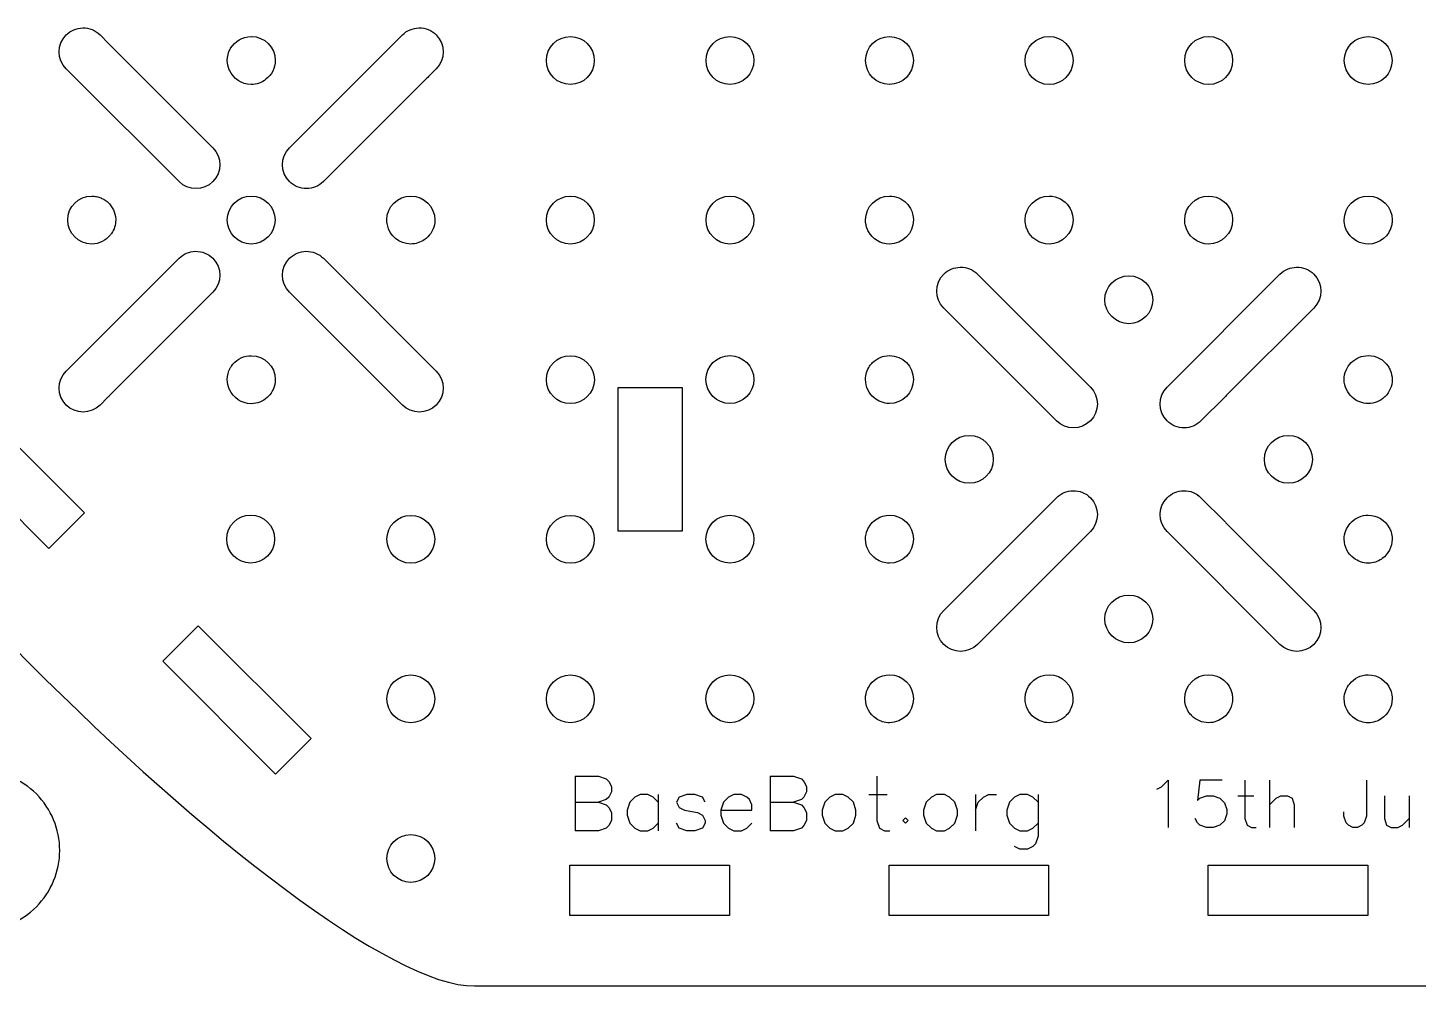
# Model space of a CAD drawing. Extents: x 14 to 308, y -244 to -76.
# Drawn here: x 147.8 to 235, y -243.9 to -183.8 of the extents above; entities that cross this region are included whole.
import ezdxf

# ---------------------------------------------------------------- set-up
doc = ezdxf.new("R2010")
doc.units = 0
doc.layers.add('Transparent', color=7, linetype='CONTINUOUS')

msp = doc.modelspace()

# ---------------------------------------------------------------- linework, layer by layer
at = {"layer": 'Transparent', "color": 7}
for p, q in [((151.270916, -183.813755), (151.270916, -183.813783)), ((172.34222, -183.813783), (172.34222, -183.813783)), ((152.353521, -184.253091), (152.881587, -184.781157)), ((161.829442, -184.35232), (161.832829, -184.35232)), ((161.829527, -184.352856), (161.829442, -184.35232)), ((161.832829, -184.35232), (161.836216, -184.35232)), ((164.232198, -191.324084), (171.303755, -184.253091)), ((181.829741, -184.355707), (181.829741, -184.355707)), ((191.829354, -184.355707), (191.829354, -184.355707)), ((201.827838, -184.355707), (201.827838, -184.355707)), ((211.829653, -184.35232), (211.829653, -184.35232)), ((221.829802, -184.35232), (221.829802, -184.35232)), ((231.827722, -184.355707), (231.827722, -184.355707)), ((160.511041, -185.137236), (160.511041, -185.137236)), ((173.424825, -186.374188), (172.932036, -186.866976)), ((157.303416, -193.445153), (150.8035, -186.945208)), ((151.834825, -194.349167), (151.83426, -194.349873)), ((151.83426, -194.349873), (151.83426, -194.349873)), ((161.829442, -194.349873), (161.829442, -194.349873)), ((171.836224, -194.348716), (171.836224, -194.349873)), ((171.836224, -194.349873), (171.836224, -194.349873)), ((181.829741, -194.353824), (181.829741, -194.353824)), ((191.829354, -194.353824), (191.829354, -194.353824)), ((201.826681, -194.347051), (201.826738, -194.347051)), ((211.828072, -194.347051), (211.827988, -194.347051)), ((221.82873, -194.347671), (221.829238, -194.347051)), ((221.82873, -194.347671), (221.82873, -194.347671)), ((231.831701, -194.348151), (231.830488, -194.347051)), ((231.831701, -194.348151), (231.831701, -194.348151)), ((158.341909, -197.811582), (158.341909, -197.811582)), ((165.270691, -197.811582), (165.270691, -197.811582)), ((166.353831, -198.250353), (173.424825, -205.321883)), ((206.265134, -198.808194), (206.265134, -198.808194)), ((207.34771, -199.247501), (212.85491, -204.754701)), ((216.830264, -199.34673), (216.830264, -199.34673)), ((227.336437, -198.808194), (227.336437, -198.808194)), ((159.424514, -200.371423), (152.951578, -206.844895)), ((212.297634, -208.439563), (205.226641, -201.36857)), ((228.419014, -201.36857), (222.931682, -206.85593)), ((161.829386, -204.352562), (161.835595, -204.352562)), ((161.835595, -204.352562), (161.836075, -204.351377)), ((161.835595, -204.352562), (161.835595, -204.352562)), ((181.824802, -204.355892), (181.824802, -204.355892)), ((191.828253, -204.34799), (191.828253, -204.34799)), ((201.828939, -204.344039), (201.828939, -204.344039)), ((231.830008, -204.34514), (231.828823, -204.344039)), ((231.830008, -204.34514), (231.830008, -204.34514)), ((230.76555, -204.785547), (230.768373, -204.785547)), ((184.828917, -206.349087), (188.828542, -206.349087)), ((184.828917, -215.348787), (184.828917, -206.349087)), ((184.828917, -206.349087), (184.828917, -206.349087)), ((188.828542, -206.349087), (188.828542, -215.348787)), ((144.306321, -207.132366), (151.377314, -214.203359)), ((152.818736, -206.977737), (152.353521, -207.44298)), ((171.303755, -207.44298), (170.805435, -206.94466)), ((149.149847, -216.430827), (142.078854, -209.359833)), ((206.830114, -209.347698), (206.830114, -209.347698)), ((226.830413, -209.347698), (226.830413, -209.347698)), ((213.336127, -212.809323), (213.336127, -212.809323)), ((220.26488, -212.809323), (220.26488, -212.809323)), ((221.348021, -213.248094), (222.85726, -214.757333)), ((151.377314, -214.203359), (149.149847, -216.430827)), ((161.793628, -214.340068), (161.793628, -214.340068)), ((201.828967, -214.343906), (201.828939, -214.344019)), ((201.828967, -214.346728), (201.828967, -214.343906)), ((231.828823, -214.343455), (231.828823, -214.344019)), ((231.828823, -214.344019), (231.828823, -214.344019)), ((171.829592, -214.355308), (171.829592, -214.355308)), ((181.829741, -214.355308), (181.829741, -214.355308)), ((191.828253, -214.348535), (191.828253, -214.348535)), ((222.91568, -214.816318), (228.419014, -220.319651)), ((188.828542, -215.348787), (184.828917, -215.348787)), ((214.418703, -215.369163), (212.933734, -216.85416)), ((226.297944, -222.440721), (219.226387, -215.369163)), ((212.831203, -216.957227), (207.34771, -222.440721)), ((200.990541, -217.09292), (200.987719, -217.09292)), ((216.830264, -219.34765), (216.830264, -219.34765)), ((156.280361, -223.501622), (158.507828, -221.274691)), ((158.507828, -221.274691), (165.578257, -228.345684)), ((158.507828, -221.274691), (158.507828, -221.274691)), ((163.351354, -230.573151), (156.280361, -223.501622)), ((171.829592, -224.354582), (171.829592, -224.354582)), ((181.829205, -224.354582), (181.829205, -224.354582)), ((191.828253, -224.349502), (191.828253, -224.349502)), ((201.828346, -224.344846), (201.828939, -224.344422)), ((201.828346, -224.344846), (201.828346, -224.344846)), ((211.828637, -224.343322), (211.828552, -224.344422)), ((211.828552, -224.344422), (211.828552, -224.344422)), ((221.82873, -224.343322), (221.828701, -224.344422)), ((221.828701, -224.344422), (221.828701, -224.344422)), ((231.831588, -224.344422), (231.828766, -224.344422)), ((231.831475, -224.343886), (231.831588, -224.344422)), ((165.578257, -228.345684), (163.351354, -230.573151)), ((182.126582, -230.700403), (182.126582, -234.123092)), ((182.126582, -230.700403), (183.593432, -230.700403)), ((183.593432, -230.700403), (184.082382, -230.863386)), ((184.082382, -230.863386), (184.245366, -231.026372)), ((194.350473, -230.700403), (194.350473, -234.123092)), ((194.350473, -230.700403), (195.817323, -230.700403)), ((195.817323, -230.700403), (196.306273, -230.863386)), ((196.306273, -230.863386), (196.469257, -231.026372)), ((201.032847, -230.700403), (201.032847, -233.47115)), ((184.245366, -231.026372), (184.408349, -231.352342)), ((184.408349, -231.678314), (184.245366, -232.004283)), ((184.408349, -231.352342), (184.408349, -231.678314)), ((196.469257, -231.026372), (196.63224, -231.352342)), ((196.63224, -231.678314), (196.469257, -232.004283)), ((196.63224, -231.352342), (196.63224, -231.678314)), ((218.586674, -231.514704), (218.868981, -231.373542)), ((218.868981, -231.373542), (219.292483, -230.950056)), ((219.292483, -230.950056), (219.292483, -233.914462)), ((221.268744, -230.950056), (221.127577, -232.220516)), ((222.680363, -230.950056), (221.268744, -230.950056)), ((224.092011, -230.950056), (224.092011, -233.349815)), ((225.644797, -230.950056), (225.644797, -233.914462)), ((231.714748, -230.950056), (231.714748, -233.20865)), ((182.126582, -232.330256), (183.593432, -232.330256)), ((184.082382, -232.16727), (183.593432, -232.330256)), ((183.593432, -232.330256), (184.082382, -232.493239)), ((184.245366, -232.004283), (184.082382, -232.16727)), ((184.082382, -232.493239), (184.245366, -232.656225)), ((185.549261, -232.330256), (185.386277, -232.819211)), ((185.875227, -232.004283), (185.549261, -232.330256)), ((186.201194, -231.8413), (185.875227, -232.004283)), ((186.690144, -231.8413), (186.201194, -231.8413)), ((187.016111, -232.004283), (186.690144, -231.8413)), ((187.342077, -232.330256), (187.016111, -232.004283)), ((187.342077, -231.8413), (187.342077, -234.123092)), ((188.645972, -232.004283), (188.482989, -232.330256)), ((188.482989, -232.330256), (188.645972, -232.656225)), ((189.134922, -231.8413), (188.645972, -232.004283)), ((189.623872, -231.8413), (189.134922, -231.8413)), ((190.112822, -232.004283), (189.623872, -231.8413)), ((190.275805, -232.330256), (190.112822, -232.004283)), ((191.416745, -232.330256), (191.253762, -232.819211)), ((191.742712, -232.004283), (191.416745, -232.330256)), ((192.068679, -231.8413), (191.742712, -232.004283)), ((192.557629, -231.8413), (192.068679, -231.8413)), ((192.883595, -232.004283), (192.557629, -231.8413)), ((193.046579, -232.16727), (192.883595, -232.004283)), ((193.209562, -232.493239), (193.046579, -232.16727)), ((193.209562, -232.819211), (193.209562, -232.493239)), ((194.350473, -232.330256), (195.817323, -232.330256)), ((196.306273, -232.16727), (195.817323, -232.330256)), ((195.817323, -232.330256), (196.306273, -232.493239)), ((196.469257, -232.004283), (196.306273, -232.16727)), ((196.306273, -232.493239), (196.469257, -232.656225)), ((197.773152, -232.330256), (197.610168, -232.819211)), ((198.099118, -232.004283), (197.773152, -232.330256)), ((198.425085, -231.8413), (198.099118, -232.004283)), ((198.914035, -231.8413), (198.425085, -231.8413)), ((199.240002, -232.004283), (198.914035, -231.8413)), ((199.565968, -232.330256), (199.240002, -232.004283)), ((199.728952, -232.819211), (199.565968, -232.330256)), ((200.543897, -231.8413), (201.68478, -231.8413)), ((204.129586, -232.330256), (203.966603, -232.819211)), ((204.455553, -232.004283), (204.129586, -232.330256)), ((204.78152, -231.8413), (204.455553, -232.004283)), ((205.27047, -231.8413), (204.78152, -231.8413)), ((205.596436, -232.004283), (205.27047, -231.8413)), ((205.922403, -232.330256), (205.596436, -232.004283)), ((206.085386, -232.819211), (205.922403, -232.330256)), ((207.226298, -231.8413), (207.226298, -234.123092)), ((207.226298, -232.819211), (207.389281, -232.330256)), ((207.389281, -232.330256), (207.715248, -232.004283)), ((207.715248, -232.004283), (208.041215, -231.8413)), ((208.041215, -231.8413), (208.530165, -231.8413)), ((209.345109, -232.330256), (209.182126, -232.819211)), ((209.671076, -232.004283), (209.345109, -232.330256)), ((209.997043, -231.8413), (209.671076, -232.004283)), ((210.485993, -231.8413), (209.997043, -231.8413)), ((210.811959, -232.004283), (210.485993, -231.8413)), ((211.137926, -232.330256), (210.811959, -232.004283)), ((211.137926, -231.8413), (211.137926, -234.449064)), ((221.127577, -232.220516), (221.268744, -232.079355)), ((221.268744, -232.079355), (221.692219, -231.93819)), ((221.692219, -231.93819), (222.115721, -231.93819)), ((222.115721, -231.93819), (222.539196, -232.079355)), ((222.539196, -232.079355), (222.821531, -232.361678)), ((222.821531, -232.361678), (222.962699, -232.785164)), ((223.668536, -231.93819), (224.656653, -231.93819)), ((225.644797, -232.50284), (226.068272, -232.079355)), ((226.068272, -232.079355), (226.350607, -231.93819)), ((226.350607, -231.93819), (226.774081, -231.93819)), ((226.774081, -231.93819), (227.056417, -232.079355)), ((227.056417, -232.079355), (227.197584, -232.50284)), ((227.197584, -232.50284), (227.197584, -233.914462)), ((232.844061, -231.93819), (232.844061, -233.349815)), ((234.396847, -231.93819), (234.396847, -233.914462)), ((184.245366, -232.656225), (184.408349, -232.982195)), ((184.408349, -233.47115), (184.245366, -233.797123)), ((184.408349, -232.982195), (184.408349, -233.47115)), ((185.386277, -232.819211), (185.386277, -233.145181)), ((185.386277, -233.145181), (185.549261, -233.634137)), ((188.645972, -232.656225), (188.971939, -232.819211)), ((188.971939, -232.819211), (189.786855, -232.982195)), ((189.786855, -232.982195), (190.112822, -233.145181)), ((190.112822, -233.145181), (190.275805, -233.47115)), ((190.275805, -233.47115), (190.275805, -233.634137)), ((191.253762, -232.819211), (193.209562, -232.819211)), ((191.253762, -232.819211), (191.253762, -233.145181)), ((191.253762, -233.145181), (191.416745, -233.634137)), ((196.469257, -232.656225), (196.63224, -232.982195)), ((196.63224, -233.47115), (196.469257, -233.797123)), ((196.63224, -232.982195), (196.63224, -233.47115)), ((197.610168, -232.819211), (197.610168, -233.145181)), ((197.610168, -233.145181), (197.773152, -233.634137)), ((199.565968, -233.634137), (199.728952, -233.145181)), ((199.728952, -233.145181), (199.728952, -232.819211)), ((201.032847, -233.47115), (201.19583, -233.960109)), ((202.825691, -233.308167), (202.662708, -233.47115)), ((202.662708, -233.47115), (202.825691, -233.634137)), ((202.988675, -233.47115), (202.825691, -233.308167)), ((202.825691, -233.634137), (202.988675, -233.47115)), ((203.966603, -232.819211), (203.966603, -233.145181)), ((203.966603, -233.145181), (204.129586, -233.634137)), ((205.922403, -233.634137), (206.085386, -233.145181)), ((206.085386, -233.145181), (206.085386, -232.819211)), ((209.182126, -232.819211), (209.182126, -233.145181)), ((209.182126, -233.145181), (209.345109, -233.634137)), ((221.127577, -233.632138), (220.986409, -233.349815)), ((222.821531, -233.490976), (222.539196, -233.7733)), ((222.962699, -233.067488), (222.821531, -233.490976)), ((222.962699, -232.785164), (222.962699, -233.067488)), ((224.092011, -233.349815), (224.233178, -233.7733)), ((230.303129, -233.20865), (230.303129, -232.926326)), ((230.444297, -233.632138), (230.303129, -233.20865)), ((231.714748, -233.20865), (231.573581, -233.632138)), ((232.844061, -233.349815), (232.985228, -233.7733)), ((233.973345, -233.7733), (234.396847, -233.349815)), ((171.829592, -234.354732), (171.829592, -234.354732)), ((183.593432, -234.123092), (182.126582, -234.123092)), ((184.082382, -233.960109), (183.593432, -234.123092)), ((184.245366, -233.797123), (184.082382, -233.960109)), ((185.549261, -233.634137), (185.875227, -233.960109)), ((185.875227, -233.960109), (186.201194, -234.123092)), ((186.201194, -234.123092), (186.690144, -234.123092)), ((186.690144, -234.123092), (187.016111, -233.960109)), ((187.016111, -233.960109), (187.342077, -233.634137)), ((188.645972, -233.960109), (188.482989, -233.634137)), ((189.134922, -234.123092), (188.645972, -233.960109)), ((189.623872, -234.123092), (189.134922, -234.123092)), ((190.112822, -233.960109), (189.623872, -234.123092)), ((190.275805, -233.634137), (190.112822, -233.960109)), ((191.416745, -233.634137), (191.742712, -233.960109)), ((191.742712, -233.960109), (192.068679, -234.123092)), ((192.068679, -234.123092), (192.557629, -234.123092)), ((192.557629, -234.123092), (192.883595, -233.960109)), ((192.883595, -233.960109), (193.209562, -233.634137)), ((195.817323, -234.123092), (194.350473, -234.123092)), ((196.306273, -233.960109), (195.817323, -234.123092)), ((196.469257, -233.797123), (196.306273, -233.960109)), ((197.773152, -233.634137), (198.099118, -233.960109)), ((198.099118, -233.960109), (198.425085, -234.123092)), ((198.425085, -234.123092), (198.914035, -234.123092)), ((198.914035, -234.123092), (199.240002, -233.960109)), ((199.240002, -233.960109), (199.565968, -233.634137)), ((201.19583, -233.960109), (201.521797, -234.123092)), ((201.521797, -234.123092), (201.847763, -234.123092)), ((204.129586, -233.634137), (204.455553, -233.960109)), ((204.455553, -233.960109), (204.78152, -234.123092)), ((204.78152, -234.123092), (205.27047, -234.123092)), ((205.27047, -234.123092), (205.596436, -233.960109)), ((205.596436, -233.960109), (205.922403, -233.634137)), ((209.345109, -233.634137), (209.671076, -233.960109)), ((209.671076, -233.960109), (209.997043, -234.123092)), ((209.997043, -234.123092), (210.485993, -234.123092)), ((210.485993, -234.123092), (210.811959, -233.960109)), ((210.811959, -233.960109), (211.137926, -233.634137)), ((221.268744, -233.7733), (221.127577, -233.632138)), ((221.692219, -233.914462), (221.268744, -233.7733)), ((222.115721, -233.914462), (221.692219, -233.914462)), ((222.539196, -233.7733), (222.115721, -233.914462)), ((224.233178, -233.7733), (224.515485, -233.914462)), ((224.515485, -233.914462), (224.79782, -233.914462)), ((230.585464, -233.7733), (230.444297, -233.632138)), ((230.867771, -233.914462), (230.585464, -233.7733)), ((231.150106, -233.914462), (230.867771, -233.914462)), ((231.432441, -233.7733), (231.150106, -233.914462)), ((231.573581, -233.632138), (231.432441, -233.7733)), ((232.985228, -233.7733), (233.267535, -233.914462)), ((233.267535, -233.914462), (233.691038, -233.914462)), ((233.691038, -233.914462), (233.973345, -233.7733)), ((209.997043, -235.26399), (209.671076, -235.101003)), ((210.811959, -235.101003), (210.485993, -235.26399)), ((210.974943, -234.93802), (210.811959, -235.101003)), ((211.137926, -234.449064), (210.974943, -234.93802)), ((210.485993, -235.26399), (209.997043, -235.26399)), ((181.79833, -236.275734), (191.798479, -236.275734)), ((181.79833, -239.425362), (181.79833, -236.275734)), ((181.79833, -236.275734), (181.79833, -236.275734)), ((191.798479, -236.275734), (191.798479, -239.425362)), ((201.798628, -236.275734), (211.798778, -236.275734)), ((201.798628, -239.425362), (201.798628, -236.275734)), ((201.798628, -236.275734), (201.798628, -236.275734)), ((211.798778, -236.275734), (211.798778, -239.425362)), ((221.798363, -236.275734), (231.798512, -236.275734)), ((221.798363, -239.425362), (221.798363, -236.275734)), ((221.798363, -236.275734), (221.798363, -236.275734)), ((231.798512, -236.275734), (231.798512, -239.425362)), ((191.798479, -239.425362), (181.79833, -239.425362)), ((211.798778, -239.425362), (201.798628, -239.425362)), ((231.798512, -239.425362), (221.798363, -239.425362)), ((175.819847, -243.844567), (216.828062, -243.844567)), ((216.828062, -243.844567), (257.836814, -243.844567))]:
    msp.add_line(p, q, dxfattribs=at)
for points in [[(150.232423, -184.253062), (150.508279, -183.977138), (150.880792, -183.819556), (151.270916, -183.813755)], [(151.270916, -183.813783), (151.676326, -183.807886), (152.066856, -183.966358), (152.353521, -184.253091)], [(171.303755, -184.253091), (171.579604, -183.977172), (171.952105, -183.819591), (172.34222, -183.813783)], [(172.34222, -183.813783), (172.74763, -183.807886), (173.13816, -183.966358), (173.424825, -184.253091)], [(150.232423, -186.37416), (149.646785, -185.788399), (149.646785, -184.838823), (150.232423, -184.253062)], [(160.539687, -185.090924), (160.800629, -184.649839), (161.279617, -184.352856), (161.829527, -184.352856)], [(161.836216, -184.35232), (162.664679, -184.35232), (163.335493, -185.02319), (163.335521, -185.851625)], [(173.424825, -184.253091), (174.010463, -184.838852), (174.010463, -185.788427), (173.424825, -186.374188)], [(180.329335, -185.856113), (180.329137, -185.027395), (181.000967, -184.355481), (181.829741, -184.355707)], [(181.829741, -184.355707), (182.658261, -184.355791), (183.329837, -185.027621), (183.329611, -185.856113)], [(190.329484, -185.856113), (190.329258, -185.027621), (191.000806, -184.355791), (191.829354, -184.355707)], [(191.829354, -184.355707), (192.6581, -184.355481), (193.329986, -185.027395), (193.32976, -185.856113)], [(200.327997, -185.856113), (200.327799, -185.027593), (200.99929, -184.355791), (201.827838, -184.355707)], [(201.827838, -184.355707), (202.656584, -184.355481), (203.328499, -185.027395), (203.328245, -185.856113)], [(210.330347, -185.851625), (210.330347, -185.023219), (211.001161, -184.35232), (211.829653, -184.35232)], [(211.829653, -184.35232), (212.658031, -184.35232), (213.328958, -185.023219), (213.328958, -185.851625)], [(220.330497, -185.851625), (220.330497, -185.023219), (221.001339, -184.35232), (221.829802, -184.35232)], [(221.829802, -184.35232), (222.658209, -184.35232), (223.329108, -185.023219), (223.329108, -185.851625)], [(230.32788, -185.856113), (230.327683, -185.027593), (230.999202, -184.355791), (231.827722, -184.355707)], [(231.827722, -184.355707), (232.656496, -184.355481), (233.328354, -185.027395), (233.328128, -185.856113)], [(152.881587, -184.781157), (152.889489, -184.788777), (152.897109, -184.796397), (152.904729, -184.804299)], [(152.904729, -184.804299), (152.904729, -184.804299), (159.424514, -191.324055), (159.424514, -191.324055)], [(160.32802, -185.851625), (160.32802, -185.592912), (160.394625, -185.349637), (160.511041, -185.137236)], [(160.511041, -185.137236), (160.51979, -185.12115), (160.530515, -185.106559), (160.539687, -185.090924)], [(150.739548, -186.881257), (150.739548, -186.881257), (150.232423, -186.37416), (150.232423, -186.37416)], [(160.44819, -186.437011), (160.371031, -186.257151), (160.32802, -186.059426), (160.32802, -185.851625)], [(160.462019, -186.465685), (160.457504, -186.456089), (160.452424, -186.446776), (160.44819, -186.437011)], [(163.335521, -185.851625), (163.335521, -186.334028), (163.104268, -186.758659), (162.750672, -187.032867)], [(181.829741, -187.355983), (181.001221, -187.356209), (180.329448, -186.684661), (180.329335, -185.856113)], [(183.329611, -185.856113), (183.329526, -186.684435), (182.658063, -187.355898), (181.829741, -187.355983)], [(191.829354, -187.355983), (191.001032, -187.355898), (190.329569, -186.684435), (190.329484, -185.856113)], [(193.32976, -185.856113), (193.329676, -186.684661), (192.657874, -187.356209), (191.829354, -187.355983)], [(201.827838, -187.355983), (200.999516, -187.355898), (200.328053, -186.684435), (200.327997, -185.856113)], [(203.328245, -185.856113), (203.328188, -186.684661), (202.656358, -187.356209), (201.827838, -187.355983)], [(211.829653, -187.359736), (211.001161, -187.359736), (210.330347, -186.680061), (210.330347, -185.851625)], [(213.328958, -185.851625), (213.328958, -186.680089), (212.658031, -187.359736), (211.829653, -187.359736)], [(221.829802, -187.359736), (221.001339, -187.359736), (220.330497, -186.680061), (220.330497, -185.851625)], [(223.329108, -185.851625), (223.329108, -186.680089), (222.658209, -187.359736), (221.829802, -187.359736)], [(231.827722, -187.355983), (230.9994, -187.355898), (230.327993, -186.684435), (230.32788, -185.856113)], [(233.328128, -185.856113), (233.328072, -186.684661), (232.656298, -187.356209), (231.827722, -187.355983)], [(150.8035, -186.945208), (150.781487, -186.924324), (150.76032, -186.903327), (150.739548, -186.881257)], [(161.829583, -187.359736), (161.21956, -187.359736), (160.696235, -186.990815), (160.462019, -186.465685)], [(162.750672, -187.032867), (162.495938, -187.234543), (162.178721, -187.359736), (161.829583, -187.359736)], [(172.839439, -186.959573), (172.839439, -186.959573), (166.353831, -193.445181), (166.353831, -193.445181)], [(172.932036, -186.866976), (172.902403, -186.899319), (172.871782, -186.929912), (172.839439, -186.959573)], [(159.424514, -191.324055), (160.010152, -191.909816), (160.010152, -192.859392), (159.424514, -193.445153)], [(164.232198, -193.445181), (163.64656, -192.85942), (163.64656, -191.909845), (164.232198, -191.324084)], [(159.424514, -193.445153), (158.838753, -194.030791), (157.889177, -194.030791), (157.303416, -193.445153)], [(165.293015, -193.884678), (164.895113, -193.884678), (164.513515, -193.726582), (164.232198, -193.445181)], [(166.353831, -193.445181), (166.072514, -193.726582), (165.690916, -193.884678), (165.293015, -193.884678)], [(150.326714, -195.848473), (150.326714, -195.020038), (151.006361, -194.349167), (151.834825, -194.349167)], [(151.83426, -194.349873), (151.937807, -194.349873), (152.038702, -194.360879), (152.136323, -194.380748)], [(152.136323, -194.380748), (152.136323, -194.380889), (152.139145, -194.380748), (152.139145, -194.380748)], [(152.139145, -194.380748), (152.235975, -194.400786), (152.329588, -194.429629), (152.418601, -194.467277)], [(152.418601, -194.467277), (152.42227, -194.470099), (152.425939, -194.471228), (152.429608, -194.472639)], [(152.429608, -194.472639), (152.962951, -194.702284), (153.336331, -195.231761), (153.336331, -195.849573)], [(160.330137, -195.849178), (160.330137, -195.020743), (161.001035, -194.349873), (161.829442, -194.349873)], [(161.829442, -194.349873), (162.657877, -194.349873), (163.328748, -195.020715), (163.328748, -195.849178)], [(170.328085, -195.848021), (170.328085, -195.019586), (171.007817, -194.348716), (171.836224, -194.348716)], [(171.836224, -194.349873), (172.664687, -194.349873), (173.335501, -195.020743), (173.335529, -195.849178)], [(180.329335, -195.85423), (180.329137, -195.025485), (181.000967, -194.353598), (181.829741, -194.353824)], [(181.829741, -194.353824), (182.658261, -194.353909), (183.329837, -195.02571), (183.329611, -195.85423)], [(190.329484, -195.85423), (190.329258, -195.02571), (191.000806, -194.353909), (191.829354, -194.353824)], [(191.829354, -194.353824), (192.6581, -194.353598), (193.329986, -195.025485), (193.32976, -195.85423)], [(200.327376, -195.846356), (200.327376, -195.017921), (200.998218, -194.347051), (201.826681, -194.347051)], [(201.826738, -194.347051), (202.242649, -194.347051), (202.618512, -194.51644), (202.890038, -194.78966)], [(202.890038, -194.78966), (202.953143, -194.852765), (203.009277, -194.922332), (203.060359, -194.995823)], [(203.060359, -194.995823), (203.063464, -195.000056), (203.067415, -195.003725), (203.070237, -195.007959)], [(203.070237, -195.007959), (203.09733, -195.047639), (203.122053, -195.089126), (203.145195, -195.131431)], [(203.145195, -195.131431), (203.261979, -195.344847), (203.328753, -195.589082), (203.328753, -195.849658)], [(210.328767, -195.846356), (210.328767, -195.017921), (210.999637, -194.347051), (211.828072, -194.347051)], [(211.827988, -194.347051), (212.347079, -194.347051), (212.80411, -194.610731), (213.07318, -195.011261)], [(213.07318, -195.011261), (213.099991, -195.051336), (213.125109, -195.092569), (213.148139, -195.135269)], [(213.148139, -195.135269), (213.165072, -195.166652), (213.179635, -195.199079), (213.194451, -195.231733)], [(220.329396, -195.846977), (220.329396, -195.018542), (221.000238, -194.347671), (221.82873, -194.347671)], [(221.829238, -194.347051), (222.503495, -194.347051), (223.073104, -194.791663), (223.261854, -195.403719)], [(230.32359, -195.847457), (230.32359, -195.019022), (231.003294, -194.348151), (231.831701, -194.348151)], [(231.830488, -194.347051), (232.658951, -194.347051), (233.329765, -195.017921), (233.329793, -195.846356)], [(127.828297, -195.854117), (127.824346, -205.858048), (165.459864, -243.919723), (175.819847, -243.844567)], [(151.834825, -197.356612), (151.006389, -197.356584), (150.326714, -196.67688), (150.326714, -195.848473)], [(153.336331, -195.849573), (153.336331, -196.161344), (153.241053, -196.450425), (153.07838, -196.690201)], [(161.829442, -197.357289), (161.001035, -197.357261), (160.330137, -196.677613), (160.330137, -195.849178)], [(163.328748, -195.849178), (163.328748, -196.677642), (162.657877, -197.357233), (161.829442, -197.357289)], [(170.360061, -196.153386), (170.339458, -196.054693), (170.328085, -195.952782), (170.328085, -195.848021)], [(173.335529, -195.849178), (173.335529, -196.266359), (173.164841, -196.642957), (172.890155, -196.91468)], [(181.829741, -197.354072), (181.001221, -197.354298), (180.329448, -196.682778), (180.329335, -195.85423)], [(183.329611, -195.85423), (183.329526, -196.682552), (182.658063, -197.353987), (181.829741, -197.354072)], [(191.829354, -197.354072), (191.001032, -197.353987), (190.329569, -196.682552), (190.329484, -195.85423)], [(193.32976, -195.85423), (193.329676, -196.682778), (192.657874, -197.354298), (191.829354, -197.354072)], [(200.448082, -196.435043), (200.370838, -196.254252), (200.327376, -196.055483), (200.327376, -195.846356)], [(203.328753, -195.849658), (203.328753, -196.678121), (202.657826, -197.357713), (201.829447, -197.357769)], [(210.397657, -196.296698), (210.352981, -196.154515), (210.328767, -196.003328), (210.328767, -195.846356)], [(213.329043, -195.849658), (213.329043, -196.678121), (212.658116, -197.357713), (211.829737, -197.357769)], [(213.194451, -195.231733), (213.199249, -195.242175), (213.204893, -195.252053), (213.209409, -195.262608)], [(213.209409, -195.262608), (213.286173, -195.442919), (213.329043, -195.641237), (213.329043, -195.849658)], [(220.33758, -196.003526), (220.332218, -195.951992), (220.329396, -195.899894), (220.329396, -195.846977)], [(220.359594, -196.148503), (220.349998, -196.100949), (220.34266, -196.052604), (220.33758, -196.003526)], [(223.32843, -195.849743), (223.32843, -196.678206), (222.657532, -197.357797), (221.829125, -197.357854)], [(223.261854, -195.403719), (223.275965, -195.449665), (223.288383, -195.49657), (223.298233, -195.544294)], [(223.298233, -195.544294), (223.29843, -195.544294), (223.298233, -195.547116), (223.298233, -195.547116)], [(223.298233, -195.547116), (223.307828, -195.595065), (223.315166, -195.643721), (223.320246, -195.693194)], [(223.320246, -195.693194), (223.325608, -195.7447), (223.32843, -195.796798), (223.32843, -195.849743)], [(230.587609, -196.692458), (230.421465, -196.451807), (230.32359, -196.161203), (230.32359, -195.847457)], [(233.321609, -196.002905), (233.316529, -196.052153), (233.309473, -196.100695), (233.299595, -196.148419)], [(233.329793, -195.846356), (233.329793, -195.899273), (233.326971, -195.951371), (233.321609, -196.002905)], [(153.000092, -196.785535), (152.725377, -197.130495), (152.308337, -197.356612), (151.834825, -197.356612)], [(153.07838, -196.690201), (153.055238, -196.724519), (153.025774, -196.753305), (153.000092, -196.785535)], [(170.360061, -196.156208), (170.359948, -196.156208), (170.360173, -196.156264), (170.360061, -196.153386)], [(171.829592, -197.353987), (171.104845, -197.353931), (170.499958, -196.839637), (170.360061, -196.156208)], [(172.890155, -196.91468), (172.823663, -196.981143), (172.75037, -197.040692), (172.67242, -197.093807)], [(200.508732, -196.562382), (200.486436, -196.521206), (200.466624, -196.478449), (200.448082, -196.435043)], [(201.829447, -197.357769), (201.258116, -197.357769), (200.761829, -197.034709), (200.508732, -196.562382)], [(210.446736, -196.430076), (210.428391, -196.386671), (210.411938, -196.342079), (210.397657, -196.296698)], [(211.829737, -197.357769), (211.206534, -197.357769), (210.673106, -196.973269), (210.446736, -196.430076)], [(221.829125, -197.357854), (221.102685, -197.357854), (220.497685, -196.835714), (220.359594, -196.148503)], [(231.830036, -197.357769), (231.312779, -197.357769), (230.857075, -197.093129), (230.587609, -196.692458)], [(233.299595, -196.148419), (233.161504, -196.83563), (232.55642, -197.357741), (231.830036, -197.357769)], [(172.67242, -197.093807), (172.43208, -197.257524), (172.142322, -197.353959), (171.829592, -197.353987)], [(150.232423, -205.321883), (150.232423, -205.321883), (157.303416, -198.250353), (157.303416, -198.250353)], [(157.303416, -198.250353), (157.579358, -197.974625), (157.951861, -197.81724), (158.341909, -197.811582)], [(158.341909, -197.811582), (158.747241, -197.805543), (159.13776, -197.963817), (159.424514, -198.250353)], [(159.424514, -198.250353), (160.010133, -198.836111), (160.010133, -199.785665), (159.424514, -200.371423)], [(164.232198, -200.371423), (163.646579, -199.785665), (163.646579, -198.836111), (164.232198, -198.250353)], [(164.232198, -198.250353), (164.50814, -197.974625), (164.880642, -197.81724), (165.270691, -197.811582)], [(165.270691, -197.811582), (165.676208, -197.805397), (166.066948, -197.963683), (166.353831, -198.250353)], [(205.226641, -201.36857), (204.641021, -200.782812), (204.641021, -199.833259), (205.226641, -199.247501)], [(205.226641, -199.247501), (205.502496, -198.971576), (205.875009, -198.813994), (206.265134, -198.808194)], [(206.265134, -198.808194), (206.670534, -198.802304), (207.061052, -198.960775), (207.34771, -199.247501)], [(215.322153, -200.846036), (215.322153, -200.017601), (216.001857, -199.34673), (216.830264, -199.34673)], [(216.830264, -199.34673), (217.658727, -199.34673), (218.329541, -200.017601), (218.329569, -200.846036)], [(219.226387, -206.318494), (219.226387, -206.318494), (226.297944, -199.247501), (226.297944, -199.247501)], [(226.297944, -199.247501), (226.5738, -198.971576), (226.946313, -198.813994), (227.336437, -198.808194)], [(227.336437, -198.808194), (227.741838, -198.802304), (228.132356, -198.960775), (228.419014, -199.247501)], [(228.419014, -199.247501), (229.004633, -199.833259), (229.004633, -200.782812), (228.419014, -201.36857)], [(170.741512, -206.880737), (170.741512, -206.880737), (164.232198, -200.371423), (164.232198, -200.371423)], [(216.830264, -202.345341), (216.001857, -202.345341), (215.322153, -201.674471), (215.322153, -200.846036)], [(218.329569, -200.846036), (218.329569, -201.674471), (217.658727, -202.345341), (216.830264, -202.345341)], [(160.586423, -205.012821), (160.829614, -204.653101), (161.225233, -204.405055), (161.68057, -204.360182)], [(161.68057, -204.360182), (161.72962, -204.355102), (161.779122, -204.352562), (161.829386, -204.352562)], [(161.836075, -204.351377), (162.664538, -204.351377), (163.335352, -205.022247), (163.33538, -205.850682)], [(180.325497, -205.855198), (180.325497, -205.026763), (180.996395, -204.355892), (181.824802, -204.355892)], [(181.824802, -204.355892), (182.653265, -204.355892), (183.332941, -205.026763), (183.332913, -205.855198)], [(190.328383, -205.848396), (190.328158, -205.019877), (190.999705, -204.348075), (191.828253, -204.34799)], [(191.828253, -204.34799), (192.656999, -204.347764), (193.328885, -205.019651), (193.32866, -205.848396)], [(200.766203, -204.785547), (201.037644, -204.512808), (201.413423, -204.344039), (201.828939, -204.344039)], [(201.828939, -204.344039), (202.657289, -204.344039), (203.328245, -205.014909), (203.328245, -205.843345)], [(212.85491, -204.754701), (212.876359, -204.775021), (212.896961, -204.795538), (212.917196, -204.816987)], [(230.768373, -204.785547), (231.039729, -204.513457), (231.415113, -204.34514), (231.830008, -204.34514)], [(231.828823, -204.344039), (232.347716, -204.344039), (232.804888, -204.607409), (233.074043, -205.007713)], [(150.232423, -207.44298), (149.646785, -206.857219), (149.646785, -205.907644), (150.232423, -205.321883)], [(160.327879, -205.850682), (160.327879, -205.591969), (160.394483, -205.348637), (160.5109, -205.136293)], [(160.5109, -205.136293), (160.525011, -205.110611), (160.54107, -205.086171), (160.556648, -205.061335)], [(160.556648, -205.061335), (160.566808, -205.045248), (160.575839, -205.028541), (160.586423, -205.012821)], [(173.424825, -205.321883), (174.010463, -205.907644), (174.010463, -206.857219), (173.424825, -207.44298)], [(200.327432, -205.84611), (200.327432, -205.534311), (200.422739, -205.245259), (200.585411, -205.005483)], [(200.585411, -205.005483), (200.638667, -204.926546), (200.69926, -204.852857), (200.766203, -204.785547)], [(212.917196, -204.816987), (212.917196, -204.816987), (214.418703, -206.318494), (214.418703, -206.318494)], [(230.322377, -205.84611), (230.322377, -205.431893), (230.492049, -205.056848), (230.76555, -204.785547)], [(233.074043, -205.007713), (233.100855, -205.047591), (233.125916, -205.088682), (233.149002, -205.131185)], [(233.149002, -205.131185), (233.171579, -205.172785), (233.191645, -205.215711), (233.210187, -205.259596)], [(233.210187, -205.259596), (233.286811, -205.439767), (233.329793, -205.637859), (233.329793, -205.84611)], [(160.448049, -206.436068), (160.370918, -206.256207), (160.327879, -206.058483), (160.327879, -205.850682)], [(160.461878, -206.464741), (160.457363, -206.455146), (160.452283, -206.445833), (160.448049, -206.436068)], [(161.829442, -207.359358), (161.219419, -207.359358), (160.696094, -206.989844), (160.461878, -206.464741)], [(163.33538, -205.850682), (163.33538, -206.267863), (163.164692, -206.644461), (162.890005, -206.916184)], [(181.824802, -207.354503), (180.996423, -207.354503), (180.325497, -206.683577), (180.325497, -205.855198)], [(183.332913, -205.855198), (183.332913, -206.683577), (182.653265, -207.354503), (181.824802, -207.354503)], [(191.828253, -207.348238), (190.999931, -207.348153), (190.328412, -206.676747), (190.328383, -205.848396)], [(193.32866, -205.848396), (193.328575, -206.676944), (192.656773, -207.348464), (191.828253, -207.348238)], [(200.864303, -206.987671), (200.538478, -206.712702), (200.327432, -206.306104), (200.327432, -205.84611)], [(203.328245, -205.843345), (203.328245, -206.671808), (202.657261, -207.351427), (201.828939, -207.351455)], [(214.418703, -206.318494), (215.004322, -206.904252), (215.004322, -207.853806), (214.418703, -208.439563)], [(219.226387, -208.439563), (218.640768, -207.853806), (218.640768, -206.904252), (219.226387, -206.318494)], [(230.85318, -206.978301), (230.531362, -206.703417), (230.322377, -206.300883), (230.322377, -205.84611)], [(233.329793, -205.84611), (233.329793, -206.261033), (233.161476, -206.636361), (232.889385, -206.907746)], [(152.951578, -206.844895), (152.910007, -206.892139), (152.865839, -206.936053), (152.818736, -206.977737)], [(162.824389, -206.970738), (162.559325, -207.209554), (162.213067, -207.359358), (161.829442, -207.359358)], [(162.890005, -206.916184), (162.869967, -206.936504), (162.845527, -206.951716), (162.824389, -206.970738)], [(170.805435, -206.94466), (170.783422, -206.923776), (170.762199, -206.902835), (170.741512, -206.880737)], [(201.828939, -207.351455), (201.459454, -207.351427), (201.125528, -207.210937), (200.864303, -206.987671)], [(222.833554, -206.95403), (222.833554, -206.95403), (221.348021, -208.439563), (221.348021, -208.439563)], [(222.931682, -206.85593), (222.900412, -206.890361), (222.867815, -206.922619), (222.833554, -206.95403)], [(231.828823, -207.351455), (231.454173, -207.351427), (231.115901, -207.207212), (230.85318, -206.978301)], [(232.854644, -206.936956), (232.586307, -207.191774), (232.226756, -207.351427), (231.828823, -207.351455)], [(232.889385, -206.907746), (232.878661, -206.91847), (232.865679, -206.926655), (232.854644, -206.936956)], [(152.353521, -207.44298), (151.76776, -208.028618), (150.818184, -208.028618), (150.232423, -207.44298)], [(173.424825, -207.44298), (172.839067, -208.028599), (171.889513, -208.028599), (171.303755, -207.44298)], [(214.418703, -208.439563), (213.832945, -209.025182), (212.883391, -209.025182), (212.297634, -208.439563)], [(220.287204, -208.87906), (219.889302, -208.87906), (219.507704, -208.720964), (219.226387, -208.439563)], [(221.348021, -208.439563), (221.066703, -208.720964), (220.685105, -208.87906), (220.287204, -208.87906)], [(205.322003, -210.847003), (205.322003, -210.018568), (206.001707, -209.347698), (206.830114, -209.347698)], [(206.830114, -209.347698), (207.658578, -209.347698), (208.329392, -210.018568), (208.32942, -210.847003)], [(225.322302, -210.847003), (225.322302, -210.018568), (226.002006, -209.347698), (226.830413, -209.347698)], [(226.830413, -209.347698), (227.658876, -209.347698), (228.32969, -210.018568), (228.329719, -210.847003)], [(206.830114, -212.346309), (206.001707, -212.346309), (205.322003, -211.675439), (205.322003, -210.847003)], [(208.32942, -210.847003), (208.32942, -211.675439), (207.658578, -212.346309), (206.830114, -212.346309)], [(226.830413, -212.346309), (226.002006, -212.346309), (225.322302, -211.675439), (225.322302, -210.847003)], [(228.329719, -210.847003), (228.329719, -211.675439), (227.658876, -212.346309), (226.830413, -212.346309)], [(205.226641, -220.319651), (205.226641, -220.319651), (212.297634, -213.248094), (212.297634, -213.248094)], [(212.297634, -213.248094), (212.573576, -212.972366), (212.946078, -212.814981), (213.336127, -212.809323)], [(213.336127, -212.809323), (213.741449, -212.803291), (214.131956, -212.961565), (214.418703, -213.248094)], [(214.418703, -213.248094), (215.004322, -213.833851), (215.004322, -214.783405), (214.418703, -215.369163)], [(219.226387, -215.369163), (218.640768, -214.783405), (218.640768, -213.833851), (219.226387, -213.248094)], [(219.226387, -213.248094), (219.502329, -212.972366), (219.874831, -212.814981), (220.26488, -212.809323)], [(220.26488, -212.809323), (220.670397, -212.803138), (221.061137, -212.961423), (221.348021, -213.248094)], [(160.294323, -215.839373), (160.294323, -215.01091), (160.965221, -214.340068), (161.793628, -214.340068)], [(161.793628, -214.340068), (162.622063, -214.340068), (163.292934, -215.01091), (163.292934, -215.839373)], [(200.510453, -215.131645), (200.764256, -214.664257), (201.259358, -214.346728), (201.828967, -214.346728)], [(201.828939, -214.344019), (202.657289, -214.344019), (203.328245, -215.014861), (203.328245, -215.843325)], [(230.76555, -214.786656), (231.037076, -214.513409), (231.412883, -214.343455), (231.828823, -214.343455)], [(231.828823, -214.344019), (232.399843, -214.344019), (232.895792, -214.663382), (233.149002, -215.132802)], [(170.330286, -215.854613), (170.330286, -215.026178), (171.001269, -214.355308), (171.829592, -214.355308)], [(171.829592, -214.355308), (172.658111, -214.355308), (173.328897, -215.026178), (173.328897, -215.854613)], [(180.329335, -215.85515), (180.329448, -215.02663), (181.001221, -214.355082), (181.829741, -214.355308)], [(181.829741, -214.355308), (182.658063, -214.355364), (183.329526, -215.026827), (183.329611, -215.85515)], [(190.328383, -215.848405), (190.328158, -215.019885), (190.999705, -214.348619), (191.828253, -214.348535)], [(191.828253, -214.348535), (192.656999, -214.348309), (193.328885, -215.019659), (193.32866, -215.848405)], [(200.446981, -215.261241), (200.465326, -215.217751), (200.485392, -215.175728), (200.507631, -215.134467)], [(200.507631, -215.134467), (200.507631, -215.134467), (200.507546, -215.131645), (200.510453, -215.131645)], [(222.85726, -214.757333), (222.87758, -214.776525), (222.896574, -214.796111), (222.91568, -214.816318)], [(230.322377, -215.847191), (230.322377, -215.47017), (230.467891, -215.129951), (230.699397, -214.866582)], [(230.699397, -214.866582), (230.721975, -214.840335), (230.741138, -214.811181), (230.76555, -214.786656)], [(233.149002, -215.132802), (233.171862, -215.175333), (233.193, -215.218541), (233.211824, -215.263443)], [(161.793628, -217.347484), (160.965221, -217.347456), (160.294323, -216.66778), (160.294323, -215.839373)], [(163.292934, -215.839373), (163.292934, -216.66778), (162.622063, -217.347484), (161.793628, -217.347484)], [(171.829592, -217.353919), (171.001269, -217.353919), (170.330286, -216.682992), (170.330286, -215.854613)], [(173.328897, -215.854613), (173.328897, -216.682992), (172.658111, -217.353919), (171.829592, -217.353919)], [(181.829741, -217.35502), (181.001221, -217.355245), (180.329448, -216.683669), (180.329335, -215.85515)], [(183.329611, -215.85515), (183.329526, -216.683472), (182.658063, -217.354935), (181.829741, -217.35502)], [(191.828253, -217.348811), (190.999931, -217.348726), (190.328412, -216.676727), (190.328383, -215.848405)], [(193.32866, -215.848405), (193.328575, -216.676953), (192.656773, -217.349037), (191.828253, -217.348811)], [(200.326811, -215.849392), (200.326811, -215.64052), (200.369935, -215.441835), (200.446981, -215.261241)], [(200.987719, -217.09292), (200.588939, -216.823567), (200.326811, -216.367157), (200.326811, -215.849392)], [(203.328245, -215.843325), (203.328245, -216.671788), (202.657261, -217.351407), (201.828939, -217.351435)], [(230.934771, -217.046071), (230.56585, -216.772795), (230.322377, -216.339697), (230.322377, -215.847191)], [(233.329793, -215.847191), (233.329793, -216.347486), (233.082651, -216.787555), (232.706364, -217.059843)], [(233.211824, -215.263443), (233.230169, -215.306933), (233.246763, -215.351383), (233.260903, -215.396849)], [(233.260903, -215.396849), (233.305579, -215.539033), (233.329793, -215.690191), (233.329793, -215.847191)], [(212.933734, -216.85416), (212.901053, -216.890313), (212.867186, -216.924405), (212.831203, -216.957227)], [(201.828939, -217.351435), (201.518241, -217.351435), (201.229809, -217.256073), (200.990541, -217.09292)], [(231.828823, -217.350899), (231.492188, -217.350899), (231.184904, -217.234906), (230.934771, -217.046071)], [(232.668885, -217.090719), (232.429222, -217.25469), (232.140311, -217.350899), (231.828823, -217.350899)], [(232.706364, -217.059843), (232.6931, -217.069439), (232.682375, -217.081575), (232.668885, -217.090719)], [(215.322153, -220.846955), (215.322153, -220.01852), (216.001857, -219.34765), (216.830264, -219.34765)], [(216.830264, -219.34765), (217.658727, -219.34765), (218.329541, -220.01852), (218.329569, -220.846955)], [(205.226641, -222.440721), (204.641021, -221.854963), (204.641021, -220.905409), (205.226641, -220.319651)], [(228.419014, -220.319651), (229.004633, -220.905409), (229.004633, -221.854963), (228.419014, -222.440721)], [(216.830264, -222.346261), (216.001857, -222.346261), (215.322153, -221.67539), (215.322153, -220.846955)], [(218.329569, -220.846955), (218.329569, -221.67539), (217.658727, -222.346261), (216.830264, -222.346261)], [(207.34771, -222.440721), (206.761952, -223.02634), (205.812398, -223.02634), (205.226641, -222.440721)], [(228.419014, -222.440721), (227.833256, -223.02634), (226.883702, -223.02634), (226.297944, -222.440721)], [(170.330286, -225.853888), (170.330286, -225.025368), (171.001157, -224.354582), (171.829592, -224.354582)], [(171.829592, -224.354582), (172.657999, -224.354582), (173.328897, -225.025368), (173.328897, -225.853888)], [(180.329899, -225.853888), (180.329899, -225.025368), (181.00077, -224.354582), (181.829205, -224.354582)], [(181.829205, -224.354582), (182.65764, -224.354582), (183.32851, -225.025368), (183.32851, -225.853888)], [(190.328383, -225.849909), (190.328158, -225.021361), (190.999705, -224.349587), (191.828253, -224.349502)], [(191.828253, -224.349502), (192.656999, -224.349277), (193.328885, -225.021163), (193.32866, -225.849909)], [(200.508167, -225.133092), (200.761349, -224.6637), (201.257241, -224.344846), (201.828346, -224.344846)], [(201.828939, -224.344422), (202.657289, -224.344422), (203.328245, -225.015321), (203.328245, -225.843728)], [(210.359077, -225.544967), (210.496943, -224.859139), (211.102027, -224.343322), (211.828637, -224.343322)], [(211.828552, -224.344422), (212.656959, -224.344422), (213.327858, -225.015321), (213.327858, -225.843728)], [(220.329396, -225.842627), (220.329396, -225.01422), (221.00021, -224.343322), (221.82873, -224.343322)], [(221.828701, -224.344422), (222.555226, -224.344422), (223.160339, -224.86024), (223.298233, -225.546068)], [(230.670075, -224.905029), (230.944874, -224.565318), (231.360164, -224.343886), (231.831475, -224.343886)], [(231.828766, -224.344422), (232.451546, -224.344422), (232.985172, -224.723616), (233.211768, -225.263846)], [(200.327376, -225.848018), (200.327376, -225.639145), (200.370499, -225.440461), (200.447546, -225.259867)], [(200.447546, -225.259867), (200.46589, -225.216545), (200.486013, -225.174212), (200.508167, -225.133092)], [(210.337064, -225.690481), (210.341862, -225.641346), (210.349482, -225.592578), (210.359077, -225.544967)], [(223.298233, -225.546068), (223.307828, -225.593312), (223.315448, -225.641713), (223.320246, -225.690481)], [(230.325001, -225.847623), (230.325001, -225.48841), (230.457787, -225.163149), (230.670075, -224.905029)], [(233.211768, -225.263846), (233.230112, -225.307336), (233.246707, -225.351786), (233.260846, -225.397252)], [(233.260846, -225.397252), (233.305522, -225.539436), (233.329737, -225.690594), (233.329737, -225.847594)], [(171.829592, -227.353193), (171.001157, -227.353193), (170.330286, -226.682295), (170.330286, -225.853888)], [(173.328897, -225.853888), (173.328897, -226.682295), (172.657999, -227.353193), (171.829592, -227.353193)], [(181.829205, -227.353193), (181.00077, -227.353193), (180.329899, -226.682295), (180.329899, -225.853888)], [(183.32851, -225.853888), (183.32851, -226.682295), (182.65764, -227.353193), (181.829205, -227.353193)], [(191.828253, -227.34975), (190.999931, -227.349694), (190.328412, -226.678231), (190.328383, -225.849909)], [(193.32866, -225.849909), (193.328575, -226.678428), (192.656773, -227.349976), (191.828253, -227.34975)], [(200.990485, -227.092674), (200.590548, -226.823519), (200.327376, -226.366657), (200.327376, -225.848018)], [(203.328245, -225.843728), (203.328245, -226.672219), (202.657261, -227.351811), (201.828939, -227.351839)], [(210.903258, -227.019466), (210.555843, -226.744948), (210.328851, -226.324493), (210.32888, -225.84703)], [(210.32888, -225.84703), (210.32888, -225.794085), (210.331702, -225.741987), (210.337064, -225.690481)], [(213.29766, -226.145254), (213.240397, -226.429), (213.101318, -226.682295), (212.908504, -226.883322)], [(213.319673, -226.000277), (213.314593, -226.049242), (213.307255, -226.097728), (213.29766, -226.145254)], [(213.327858, -225.843728), (213.327858, -225.896673), (213.325035, -225.948715), (213.319673, -226.000277)], [(220.33758, -225.999176), (220.332218, -225.947614), (220.329396, -225.895572), (220.329396, -225.842627)], [(220.359594, -226.145254), (220.349998, -226.097248), (220.34266, -226.048678), (220.33758, -225.999176)], [(220.74875, -226.883322), (220.555907, -226.682295), (220.416828, -226.429), (220.359594, -226.145254)], [(223.32843, -225.84703), (223.32843, -226.324493), (223.101495, -226.744948), (222.754052, -227.019466)], [(223.320246, -225.690481), (223.325608, -225.741987), (223.32843, -225.794085), (223.32843, -225.84703)], [(230.978205, -227.080115), (230.585013, -226.809605), (230.325001, -226.359066), (230.325001, -225.847623)], [(233.329737, -225.847594), (233.329737, -226.365359), (233.067637, -226.821769), (232.668829, -227.091122)], [(201.017014, -227.109325), (201.008265, -227.103681), (200.999234, -227.098601), (200.990485, -227.092674)], [(201.828939, -227.351839), (201.529388, -227.351839), (201.251061, -227.261923), (201.017014, -227.109325)], [(211.82875, -227.350738), (211.477524, -227.350738), (211.158726, -227.223315), (210.903258, -227.019466)], [(212.876048, -226.918035), (212.605792, -227.184368), (212.236787, -227.350738), (211.82875, -227.350738)], [(212.888748, -226.907593), (212.884797, -226.911544), (212.879999, -226.914366), (212.876048, -226.918035)], [(212.908504, -226.883322), (212.901166, -226.890942), (212.896086, -226.900255), (212.888748, -226.907593)], [(220.781262, -226.918035), (220.769973, -226.907028), (220.759813, -226.894893), (220.74875, -226.883322)], [(221.828589, -227.350738), (221.420523, -227.350738), (221.051518, -227.184368), (220.781262, -226.918035)], [(222.754052, -227.019466), (222.498584, -227.223315), (222.179758, -227.350738), (221.828589, -227.350738)], [(230.992034, -227.091122), (230.987236, -227.087735), (230.983003, -227.083502), (230.978205, -227.080115)], [(231.830431, -227.350202), (231.519761, -227.350202), (231.231302, -227.254303), (230.992034, -227.091122)], [(232.668829, -227.091122), (232.429561, -227.254275), (232.141073, -227.350202), (231.830431, -227.350202)], [(148.363896, -231.813557), (147.426196, -230.875857), (146.154396, -230.349072), (144.828288, -230.349092)], [(149.828363, -235.349163), (149.828382, -234.023056), (149.301596, -232.751256), (148.363896, -231.813557)], [(170.330286, -235.854037), (170.330286, -235.025602), (171.001128, -234.354732), (171.829592, -234.354732)], [(171.829592, -234.354732), (172.657999, -234.354732), (173.328897, -235.025602), (173.328897, -235.854037)], [(148.363897, -238.884772), (149.301597, -237.947072), (149.828383, -236.675272), (149.828363, -235.349163)], [(171.829592, -237.353343), (171.001128, -237.353343), (170.330286, -236.682444), (170.330286, -235.854037)], [(173.328897, -235.854037), (173.328897, -236.682444), (172.657999, -237.353343), (171.829592, -237.353343)], [(144.828288, -240.349238), (146.154397, -240.349258), (147.426197, -239.822472), (148.363897, -238.884772)]]:
    msp.add_open_spline(points, degree=3, dxfattribs=at)

doc.saveas('drawing.dxf')
